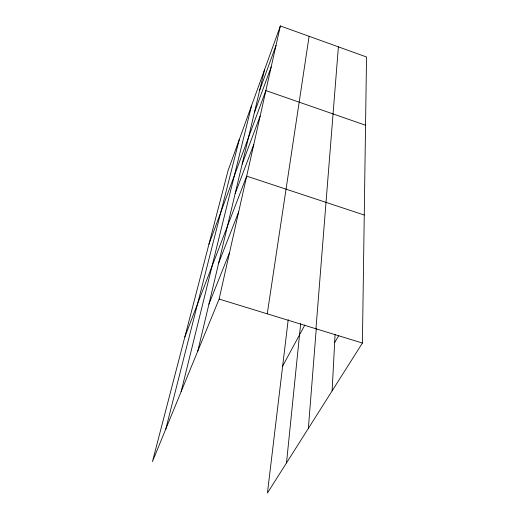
<?xml version="1.0" encoding="UTF-8"?>
<svg xmlns="http://www.w3.org/2000/svg" width="519" height="519" viewBox="0 0 519 519"><rect width="100%" height="100%" fill="white"/><g stroke="black" fill="none" stroke-linecap="round" stroke-linejoin="round"><path stroke-width="0.78" d="M288.207 319.723L267.428 493.05L362.411 343.04L366.531 56.986L280.364 25.95L228.042 170.686L152.469 461.521L219.128 299.067L280.364 25.95M332.121 390.878L335.073 334.541M315.954 328.78L338.394 46.853M308.364 428.396L316.298 328.229M286.501 462.929L300.67 323.616M267.246 313.833L309.103 36.304M197.791 351.071L264.599 69.559M181.112 391.722L251.657 105.363M165.795 429.044L239.259 139.663M259.708 90.183L275.991 45.458M254.349 112.759L271.184 66.906M208.93 244.248L265.871 90.585L365.551 125.222M242.152 164.153L260.162 116.061M235.172 193.555L253.804 144.412M184.842 336.928L246.687 176.142L364.254 215.028M218.713 262.906L238.669 211.914M208.917 304.186L229.56 252.532M282.647 366.096L304.854 324.985M334.651 342.585L338.777 335.65M219.128 299.067L362.411 343.04"/></g></svg>
